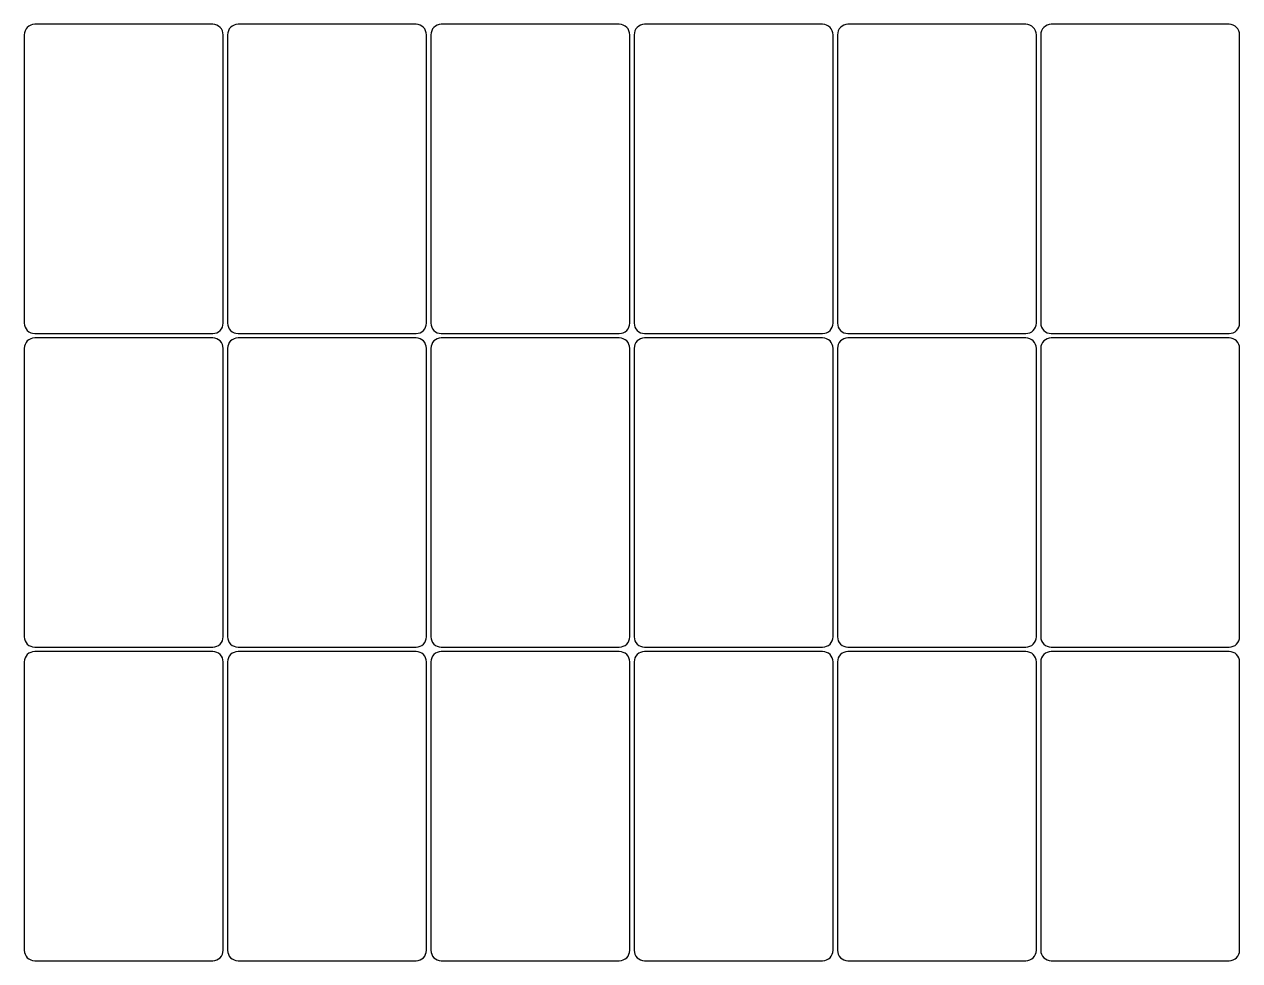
# Model space of a CAD drawing. Header units: inches. Extents: x 1.4 to 15.1, y -11.1 to -0.5.
import ezdxf

# ---------------------------------------------------------------- set-up
doc = ezdxf.new("R2010")
doc.units = ezdxf.units.IN

msp = doc.modelspace()

# ---------------------------------------------------------------- linework, layer by layer
for points in [[(3.525, -4.047, 0.414214), (3.643, -3.929), (3.643, -0.665, 0.414214), (3.525, -0.547), (1.511, -0.547, 0.414214), (1.393, -0.665), (1.393, -3.929, 0.414214), (1.511, -4.047)], [(5.825, -4.047, 0.414214), (5.943, -3.929), (5.943, -0.665, 0.414214), (5.825, -0.547), (3.811, -0.547, 0.414214), (3.693, -0.665), (3.693, -3.929, 0.414214), (3.811, -4.047)], [(8.125, -4.047, 0.414214), (8.243, -3.929), (8.243, -0.665, 0.414214), (8.125, -0.547), (6.111, -0.547, 0.414214), (5.993, -0.665), (5.993, -3.929, 0.414214), (6.111, -4.047)], [(10.425, -4.047, 0.414214), (10.543, -3.929), (10.543, -0.665, 0.414214), (10.425, -0.547), (8.411, -0.547, 0.414214), (8.293, -0.665), (8.293, -3.929, 0.414214), (8.411, -4.047)], [(12.725, -4.047, 0.414214), (12.843, -3.929), (12.843, -0.665, 0.414214), (12.725, -0.547), (10.711, -0.547, 0.414214), (10.593, -0.665), (10.593, -3.929, 0.414214), (10.711, -4.047)], [(15.025, -4.047, 0.414214), (15.143, -3.929), (15.143, -0.665, 0.414214), (15.025, -0.547), (13.011, -0.547, 0.414214), (12.893, -0.665), (12.893, -3.929, 0.414214), (13.011, -4.047)], [(3.525, -7.597, 0.414214), (3.643, -7.479), (3.643, -4.215, 0.414214), (3.525, -4.097), (1.511, -4.097, 0.414214), (1.393, -4.215), (1.393, -7.479, 0.414214), (1.511, -7.597)], [(5.825, -7.597, 0.414214), (5.943, -7.479), (5.943, -4.215, 0.414214), (5.825, -4.097), (3.811, -4.097, 0.414214), (3.693, -4.215), (3.693, -7.479, 0.414214), (3.811, -7.597)], [(8.125, -7.597, 0.414214), (8.243, -7.479), (8.243, -4.215, 0.414214), (8.125, -4.097), (6.111, -4.097, 0.414214), (5.993, -4.215), (5.993, -7.479, 0.414214), (6.111, -7.597)], [(10.425, -7.597, 0.414214), (10.543, -7.479), (10.543, -4.215, 0.414214), (10.425, -4.097), (8.411, -4.097, 0.414214), (8.293, -4.215), (8.293, -7.479, 0.414214), (8.411, -7.597)], [(12.725, -7.597, 0.414214), (12.843, -7.479), (12.843, -4.215, 0.414214), (12.725, -4.097), (10.711, -4.097, 0.414214), (10.593, -4.215), (10.593, -7.479, 0.414214), (10.711, -7.597)], [(15.025, -7.597, 0.414214), (15.143, -7.479), (15.143, -4.215, 0.414214), (15.025, -4.097), (13.011, -4.097, 0.414214), (12.893, -4.215), (12.893, -7.479, 0.414214), (13.011, -7.597)], [(3.525, -11.147, 0.414214), (3.643, -11.029), (3.643, -7.765, 0.414214), (3.525, -7.647), (1.511, -7.647, 0.414214), (1.393, -7.765), (1.393, -11.029, 0.414214), (1.511, -11.147)], [(5.825, -11.147, 0.414214), (5.943, -11.029), (5.943, -7.765, 0.414214), (5.825, -7.647), (3.811, -7.647, 0.414214), (3.693, -7.765), (3.693, -11.029, 0.414214), (3.811, -11.147)], [(8.125, -11.147, 0.414214), (8.243, -11.029), (8.243, -7.765, 0.414214), (8.125, -7.647), (6.111, -7.647, 0.414214), (5.993, -7.765), (5.993, -11.029, 0.414214), (6.111, -11.147)], [(10.425, -11.147, 0.414214), (10.543, -11.029), (10.543, -7.765, 0.414214), (10.425, -7.647), (8.411, -7.647, 0.414214), (8.293, -7.765), (8.293, -11.029, 0.414214), (8.411, -11.147)], [(12.725, -11.147, 0.414214), (12.843, -11.029), (12.843, -7.765, 0.414214), (12.725, -7.647), (10.711, -7.647, 0.414214), (10.593, -7.765), (10.593, -11.029, 0.414214), (10.711, -11.147)], [(15.025, -11.147, 0.414214), (15.143, -11.029), (15.143, -7.765, 0.414214), (15.025, -7.647), (13.011, -7.647, 0.414214), (12.893, -7.765), (12.893, -11.029, 0.414214), (13.011, -11.147)]]:
    msp.add_lwpolyline(points, format="xyb", close=True)

doc.saveas('drawing.dxf')
